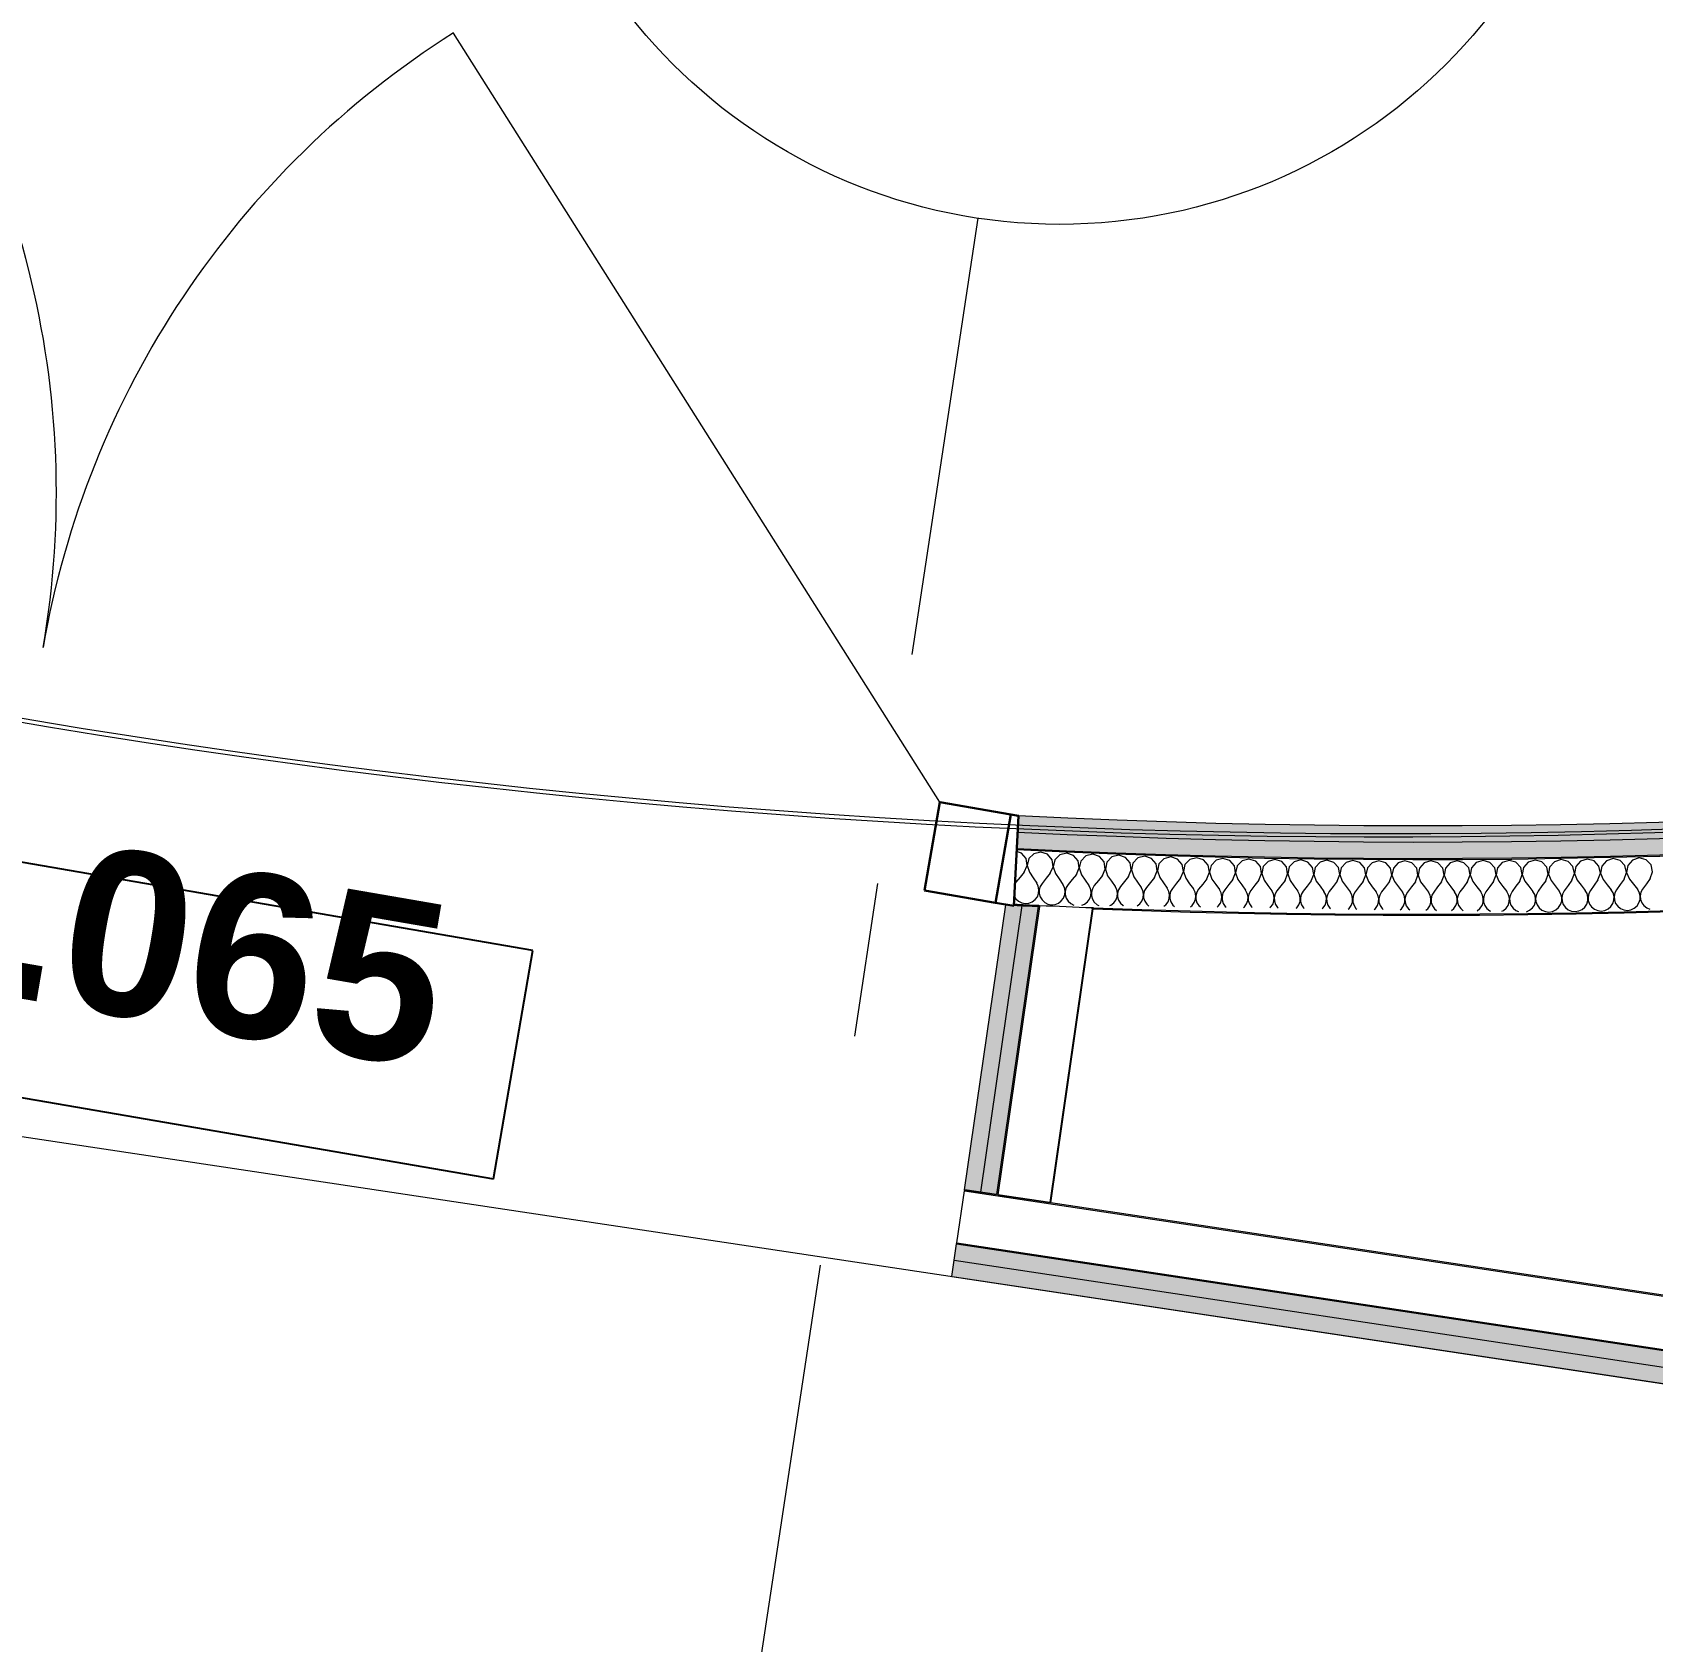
# Model space of a CAD drawing. Header units: millimetres. Extents: x -99530 to 90294, y -97212 to 56397.
# Drawn here: x -28204 to -26722, y -51586 to -50114 of the extents above; entities that cross this region are included whole.
import ezdxf
from ezdxf.enums import TextEntityAlignment as Align

# ---------------------------------------------------------------- set-up
doc = ezdxf.new("R2010")
doc.units = ezdxf.units.MM
doc.header["$MEASUREMENT"] = 0
doc.linetypes.add('Double Dashed', pattern=[1093.611073, 529.166651, -211.666656, 141.111112, -211.666656])
for name, color, linetype in [('A-25-M_Wall_Int', 7, 'Continuous'), ('New_A-05-M_Gross_Int_Circulation', 7, 'Continuous'), ('New_A-05-M_Gross_Int_Pooled_Spaces', 7, 'Continuous'), ('New_A-15-MG_Structural_Grid_Phase_2', 7, 'Continuous'), ('New_A-20-M_Floor_Slab', 7, 'Continuous'), ('New_A-25-M_Wall_Int', 7, 'Continuous'), ('New_ArchiCAD Door Markers', 7, 'Continuous'), ('New_ArchiCAD Doors', 7, 'Continuous')]:
    doc.layers.add(name, color=color, linetype=linetype)
for name, color, linetype, lineweight in [('A-25-M_Wall_Int_Pen_No__1', 7, 'Continuous', 13), ('New_A-20-M_Floor_Slab_Pen_No__89', 8, 'Continuous', 20), ('New_A-25-M_Wall_Int_Pen_No__1', 7, 'Continuous', 13), ('New_A-25-M_Wall_Int_Pen_No__150', 7, 'Continuous', 0), ('New_ArchiCAD Door Markers_Pen_No__1', 7, 'Continuous', 13), ('New_ArchiCAD Door Markers_Pen_No__5', 7, 'Continuous', 25), ('New_ArchiCAD Doors_Pen_No__1', 7, 'Continuous', 13), ('New_ArchiCAD Zone Stamps_Pen_No__6', 7, 'Continuous', 35)]:
    doc.layers.add(name, color=color, linetype=linetype, lineweight=lineweight)
for name, color, linetype, lineweight, true_color in [('A-25-M_Wall_Int_Pen_No__107', 7, 'Continuous', 15, 0xa6a6a6), ('A-25-M_Wall_Int_Pen_No__81', 7, 'Continuous', 20, 0x6a6a6a), ('New_A-05-M_Gross_Int_Circulation_Pen_No__74', 7, 'Continuous', 20, 0x606060), ('New_A-05-M_Gross_Int_Pooled_Spaces_Pen_No__74', 7, 'Continuous', 20, 0x606060), ('New_A-15-MG_Structural_Grid_Phase_2_Pen_No__222', 7, 'Continuous', 13, 0x65af33), ('New_A-25-M_Wall_Int_Pen_No__107', 7, 'Continuous', 15, 0xa6a6a6), ('New_A-25-M_Wall_Int_Pen_No__81', 7, 'Continuous', 20, 0x6a6a6a), ('New_ArchiCAD Doors_Pen_No__43', 7, 'Continuous', 30, 0x444444), ('New_ArchiCAD Doors_Pen_No__63', 7, 'Continuous', 20, 0x606060)]:
    doc.layers.add(name, color=color, linetype=linetype, lineweight=lineweight, true_color=true_color)
doc.styles.add('GENERATED_STYLE_1', font='')
doc.styles.add('GENERATED_STYLE_2', font='')
doc.styles.add('GENERATED_STYLE_3', font='')
doc.styles.add('GENERATED_STYLE_4', font='')
doc.styles.get('GENERATED_STYLE_1').set_extended_font_data('Arial', bold=True)
doc.styles.get('GENERATED_STYLE_2').set_extended_font_data('Swis721 BT', bold=True)
doc.styles.get('GENERATED_STYLE_3').set_extended_font_data('Arial')
doc.styles.get('GENERATED_STYLE_4').set_extended_font_data('Swis721 BT')

# ---------------------------------------------------------------- blocks, each defined once
blk = doc.blocks.new('Atrium South_INB 0152_4_1', base_point=(-20962.3, -37996.4))
at = {"layer": 'New_A-05-M_Gross_Int_Circulation_Pen_No__74', "linetype": 'Continuous'}
blk.add_arc((-26966.2, -43337.6), 7510.7, 249.05693, 336.17818, dxfattribs=at)
at = {"layer": 'New_ArchiCAD Zone Stamps_Pen_No__6'}
for tag, height, style, p in [('ROOM_NAME', 250, 'GENERATED_STYLE_1', (-21498.1, -36566.4)), ('zoneNameLine2', 250, 'GENERATED_STYLE_1', (-21686.5, -36998.5)), ('ROOM_NUMBER', 200, 'GENERATED_STYLE_3', (-21875, -37419.2)), ('measuredAreaCode', 200, 'GENERATED_STYLE_3', (-22032, -37779.3)), ('DUMMY_649', 200, 'GENERATED_STYLE_3', (-21724.6, -37913.3)), ('DUMMY_650', 200, 'GENERATED_STYLE_3', (-21095.4, -38187.7)), ('DUMMY_651', 133.3, 'GENERATED_STYLE_3', (-20816.1, -38294.2))]:
    blk.add_attdef(tag, text='', height=height, rotation=336.4404, dxfattribs=dict(at, style=style)).set_placement(p, align=Align.TOP_LEFT)
blk = doc.blocks.new('Lecture 1 Ground_INB 0114_86_1', base_point=(-22413.6, -54217.7))
at = {"layer": 'New_A-05-M_Gross_Int_Pooled_Spaces_Pen_No__74', "linetype": 'Continuous'}
blk.add_line((-25694.4, -51503.2), (-29877.6, -50873.6), dxfattribs=at)
at = {"layer": 'New_ArchiCAD Zone Stamps_Pen_No__6'}
for tag, height, style, p in [('ROOM_NAME', 250, 'GENERATED_STYLE_1', (-23264, -52650.4)), ('zoneNameLine2', 250, 'GENERATED_STYLE_1', (-23452.4, -53082.6)), ('ROOM_NUMBER', 200, 'GENERATED_STYLE_3', (-23640.9, -53503.3)), ('measuredAreaCode', 200, 'GENERATED_STYLE_3', (-23797.9, -53863.4)), ('ROOM_HOLES_PRM', 200, 'GENERATED_STYLE_3', (-23490.5, -53997.4)), ('DUMMY_649', 200, 'GENERATED_STYLE_3', (-22861.3, -54271.8)), ('DUMMY_650', 133.3, 'GENERATED_STYLE_3', (-22582, -54378.3))]:
    blk.add_attdef(tag, text='', height=height, rotation=336.4404, dxfattribs=dict(at, style=style)).set_placement(p, align=Align.TOP_LEFT)
blk = doc.blocks.new('Slab_56_1', base_point=(-44734.1, -52924.7))
at = {"layer": 'New_A-20-M_Floor_Slab_Pen_No__89', "linetype": 'Continuous', "flags": 128}
blk.add_lwpolyline([(-44734.1, -52924.7), (-44734.3, -52924.7, -0.179811), (-34721.5, -33027.7), (-34721.9, -33027.2), (-25959.6, -24873.2), (-20981.6, -27043.9), (-17009.6, -17934.7), (-17703.3, -17189.1), (-11222.9, -11158.5), (-10852.6, -11556.4), (-2918.7, -4173.2), (921.4, -599.8), (3259.5, -1619.3), (2636.4, -2195.9), (2144.4, -3324.3), (-4596.3, -18782.9), (-10337.1, -31948.3), (-13252, -30677.2), (-20095.3, -46371.2, -0.415568), (-30017.2, -50195.9), (-38342, -69287.7, -0.234037), (-41521.4, -64901.1, -0.022084), (-42146.9, -60901.4), (-44895.7, -59706.6, -0.043731)], format="xyb", close=True, dxfattribs=at)
blk = doc.blocks.new('*X597')
at = {"layer": 'New_A-25-M_Wall_Int_Pen_No__150', "linetype": 'Continuous'}
for p, q in [((-27299.2, -50864.7), (-27303.8, -50863.2)), ((-27295.1, -50869.7), (-27299.2, -50864.7)), ((-27287.9, -50865.3), (-27292.6, -50869.8)), ((-27281.6, -50863.8), (-27287.9, -50865.3)), ((-27275.4, -50865.8), (-27281.6, -50863.8)), ((-27257.8, -50864.8), (-27264.2, -50866.3)), ((-27251.7, -50866.9), (-27257.8, -50864.8)), ((-27296.8, -50882.1), (-27294.2, -50876.2)), ((-27294.2, -50876.2), (-27295.1, -50869.7)), ((-27292.6, -50869.8), (-27294.1, -50876.2)), ((-27294.1, -50876.2), (-27292, -50882.3)), ((-27271.3, -50870.8), (-27275.4, -50865.8)), ((-27273, -50883.2), (-27270.4, -50877.3)), ((-27270.4, -50877.3), (-27271.3, -50870.8)), ((-27268.8, -50870.9), (-27270.3, -50877.3)), ((-27270.3, -50877.3), (-27268.2, -50883.4)), ((-27264.2, -50866.3), (-27268.8, -50870.9)), ((-27247.5, -50871.9), (-27251.7, -50866.9)), ((-27249.1, -50884.3), (-27246.5, -50878.3)), ((-27246.5, -50878.3), (-27247.5, -50871.9)), ((-27245, -50872), (-27246.4, -50878.3)), ((-27246.4, -50878.3), (-27244.4, -50884.5)), ((-27240.4, -50867.3), (-27245, -50872)), ((-27234.1, -50865.8), (-27240.4, -50867.3)), ((-27227.9, -50867.8), (-27234.1, -50865.8)), ((-27223.7, -50872.8), (-27227.9, -50867.8)), ((-27225.3, -50885.2), (-27222.7, -50879.3)), ((-27222.7, -50879.3), (-27223.7, -50872.8)), ((-27221.2, -50872.9), (-27222.6, -50879.3)), ((-27222.6, -50879.3), (-27220.5, -50885.4)), ((-27216.6, -50868.3), (-27221.2, -50872.9)), ((-27210.3, -50866.7), (-27216.6, -50868.3)), ((-27204.1, -50868.7), (-27210.3, -50866.7)), ((-27199.9, -50873.7), (-27204.1, -50868.7)), ((-27201.4, -50886.1), (-27198.9, -50880.1)), ((-27198.9, -50880.1), (-27199.9, -50873.7)), ((-27197.4, -50873.8), (-27198.8, -50880.1)), ((-27198.8, -50880.1), (-27196.7, -50886.3)), ((-27192.8, -50869.1), (-27197.4, -50873.8)), ((-27186.5, -50867.6), (-27192.8, -50869.1)), ((-27180.3, -50869.6), (-27186.5, -50867.6)), ((-27176.1, -50874.5), (-27180.3, -50869.6)), ((-27175.1, -50880.9), (-27176.1, -50874.5)), ((-27173.6, -50874.6), (-27175, -50880.9)), ((-27169, -50869.9), (-27173.6, -50874.6)), ((-27162.7, -50868.3), (-27169, -50869.9)), ((-27156.5, -50870.3), (-27162.7, -50868.3)), ((-27152.3, -50875.2), (-27156.5, -50870.3)), ((-27151.2, -50881.7), (-27152.3, -50875.2)), ((-27149.8, -50875.3), (-27151.1, -50881.7)), ((-27145.2, -50870.6), (-27149.8, -50875.3)), ((-27138.9, -50869), (-27145.2, -50870.6)), ((-27132.7, -50871), (-27138.9, -50869)), ((-27128.5, -50875.9), (-27132.7, -50871)), ((-27127.4, -50882.3), (-27128.5, -50875.9)), ((-27125.9, -50876), (-27127.3, -50882.3)), ((-27121.4, -50871.3), (-27125.9, -50876)), ((-27115.1, -50869.6), (-27121.4, -50871.3)), ((-27108.9, -50871.6), (-27115.1, -50869.6)), ((-27104.6, -50876.5), (-27108.9, -50871.6)), ((-27103.6, -50882.9), (-27104.6, -50876.5)), ((-27102.1, -50876.5), (-27103.5, -50882.9)), ((-27097.6, -50871.8), (-27102.1, -50876.5)), ((-27091.3, -50870.2), (-27097.6, -50871.8)), ((-27085.1, -50872.1), (-27091.3, -50870.2)), ((-27080.8, -50877), (-27085.1, -50872.1)), ((-27079.7, -50883.4), (-27080.8, -50877)), ((-27078.3, -50877), (-27079.6, -50883.4)), ((-27073.8, -50872.3), (-27078.3, -50877)), ((-27067.5, -50870.6), (-27073.8, -50872.3)), ((-27061.3, -50872.5), (-27067.5, -50870.6)), ((-27057, -50877.4), (-27061.3, -50872.5)), ((-27055.9, -50883.8), (-27057, -50877.4)), ((-27054.5, -50877.4), (-27055.8, -50883.8)), ((-27050, -50872.7), (-27054.5, -50877.4)), ((-27043.8, -50871), (-27050, -50872.7)), ((-27037.5, -50872.9), (-27043.8, -50871)), ((-27033.2, -50877.8), (-27037.5, -50872.9)), ((-27032.1, -50884.2), (-27033.2, -50877.8)), ((-27030.7, -50877.8), (-27032, -50884.2)), ((-27026.2, -50873), (-27030.7, -50877.8)), ((-27020, -50871.3), (-27026.2, -50873)), ((-27013.7, -50873.2), (-27020, -50871.3)), ((-27009.4, -50878), (-27013.7, -50873.2)), ((-27008.2, -50884.4), (-27009.4, -50878)), ((-27006.9, -50878.1), (-27008.1, -50884.4)), ((-27002.4, -50873.3), (-27006.9, -50878.1)), ((-26996.2, -50871.6), (-27002.4, -50873.3)), ((-26989.9, -50873.4), (-26996.2, -50871.6)), ((-26985.6, -50878.2), (-26989.9, -50873.4)), ((-26984.4, -50884.6), (-26985.6, -50878.2)), ((-26983, -50878.3), (-26984.3, -50884.6)), ((-26978.6, -50873.5), (-26983, -50878.3)), ((-26972.4, -50871.7), (-26978.6, -50873.5)), ((-26966.1, -50873.5), (-26972.4, -50871.7)), ((-26961.7, -50878.4), (-26966.1, -50873.5)), ((-26960.6, -50884.8), (-26961.7, -50878.4)), ((-26959.2, -50878.4), (-26960.5, -50884.8)), ((-26954.8, -50873.6), (-26959.2, -50878.4)), ((-26948.6, -50871.8), (-26954.8, -50873.6)), ((-26942.3, -50873.6), (-26948.6, -50871.8)), ((-26937.9, -50878.4), (-26942.3, -50873.6)), ((-26936.7, -50884.8), (-26937.9, -50878.4)), ((-26935.4, -50878.4), (-26936.6, -50884.8)), ((-26931, -50873.6), (-26935.4, -50878.4)), ((-26924.8, -50871.8), (-26931, -50873.6)), ((-26918.5, -50873.6), (-26924.8, -50871.8)), ((-26914.1, -50878.4), (-26918.5, -50873.6)), ((-26912.9, -50884.8), (-26914.1, -50878.4)), ((-26911.6, -50878.4), (-26912.8, -50884.8)), ((-26907.2, -50873.6), (-26911.6, -50878.4)), ((-26901, -50871.8), (-26907.2, -50873.6)), ((-26894.7, -50873.5), (-26901, -50871.8)), ((-26890.3, -50878.3), (-26894.7, -50873.5)), ((-26889, -50884.7), (-26890.3, -50878.3)), ((-26887.8, -50878.3), (-26888.9, -50884.7)), ((-26883.4, -50873.4), (-26887.8, -50878.3)), ((-26877.2, -50871.6), (-26883.4, -50873.4)), ((-26870.9, -50873.4), (-26877.2, -50871.6)), ((-26866.5, -50878.1), (-26870.9, -50873.4)), ((-26865.2, -50884.5), (-26866.5, -50878.1)), ((-26864, -50878.1), (-26865.1, -50884.5)), ((-26859.6, -50873.2), (-26864, -50878.1)), ((-26853.4, -50871.4), (-26859.6, -50873.2)), ((-26847.1, -50873.1), (-26853.4, -50871.4)), ((-26842.7, -50877.9), (-26847.1, -50873.1)), ((-26841.4, -50884.2), (-26842.7, -50877.9)), ((-26840.1, -50877.8), (-26841.3, -50884.2)), ((-26835.8, -50873), (-26840.1, -50877.8)), ((-26829.6, -50871.1), (-26835.8, -50873)), ((-26823.3, -50872.8), (-26829.6, -50871.1)), ((-26818.8, -50877.5), (-26823.3, -50872.8)), ((-26817.5, -50883.9), (-26818.8, -50877.5)), ((-26816.3, -50877.5), (-26817.4, -50883.9)), ((-26812, -50872.6), (-26816.3, -50877.5)), ((-26805.8, -50870.7), (-26812, -50872.6)), ((-26799.5, -50872.4), (-26805.8, -50870.7)), ((-26795, -50877.1), (-26799.5, -50872.4)), ((-26793.7, -50883.5), (-26795, -50877.1)), ((-26792.5, -50877.1), (-26793.6, -50883.5)), ((-26788.2, -50872.2), (-26792.5, -50877.1)), ((-26782, -50870.3), (-26788.2, -50872.2)), ((-26775.7, -50871.9), (-26782, -50870.3)), ((-26771.2, -50876.7), (-26775.7, -50871.9)), ((-26769.9, -50883), (-26771.2, -50876.7)), ((-26768.7, -50876.6), (-26769.8, -50883)), ((-26764.4, -50871.7), (-26768.7, -50876.6)), ((-26758.2, -50869.8), (-26764.4, -50871.7)), ((-26751.9, -50871.4), (-26758.2, -50869.8)), ((-26747.4, -50876.1), (-26751.9, -50871.4)), ((-26746, -50882.5), (-26747.4, -50876.1)), ((-26744.9, -50876), (-26745.9, -50882.5)), ((-26740.6, -50871.1), (-26744.9, -50876)), ((-26734.4, -50869.2), (-26740.6, -50871.1)), ((-26728.1, -50870.8), (-26734.4, -50869.2)), ((-26723.6, -50875.5), (-26728.1, -50870.8)), ((-26722.2, -50881.8), (-26723.6, -50875.5)), ((-27304.4, -50891.3), (-27305.2, -50892.6)), ((-27300.6, -50886.7), (-27304.4, -50891.3)), ((-27296.8, -50882.1), (-27300.6, -50886.7)), ((-27292, -50882.3), (-27288.7, -50887.3)), ((-27288.7, -50887.3), (-27285.3, -50892.2)), ((-27283.9, -50895.1), (-27285.3, -50892.2)), ((-27283.3, -50898.4), (-27283.9, -50895.1)), ((-27282.3, -50895.2), (-27283.2, -50898.4)), ((-27280.5, -50892.4), (-27282.3, -50895.2)), ((-27276.8, -50887.8), (-27280.5, -50892.4)), ((-27273, -50883.2), (-27276.8, -50887.8)), ((-27268.2, -50883.4), (-27264.8, -50888.4)), ((-27264.8, -50888.4), (-27261.5, -50893.3)), ((-27260, -50896.2), (-27261.5, -50893.3)), ((-27256.7, -50893.5), (-27258.4, -50896.3)), ((-27252.9, -50888.9), (-27256.7, -50893.5)), ((-27249.1, -50884.3), (-27252.9, -50888.9)), ((-27244.4, -50884.5), (-27241, -50889.4)), ((-27241, -50889.4), (-27237.6, -50894.3)), ((-27236.1, -50897.2), (-27237.6, -50894.3)), ((-27232.8, -50894.5), (-27234.5, -50897.3)), ((-27229, -50889.9), (-27232.8, -50894.5)), ((-27225.3, -50885.2), (-27229, -50889.9)), ((-27220.5, -50885.4), (-27217.1, -50890.3)), ((-27217.1, -50890.3), (-27213.7, -50895.2)), ((-27212.2, -50898.1), (-27213.7, -50895.2)), ((-27205.2, -50890.8), (-27208.9, -50895.4)), ((-27201.4, -50886.1), (-27205.2, -50890.8)), ((-27196.7, -50886.3), (-27193.3, -50891.2)), ((-27193.3, -50891.2), (-27189.8, -50896.1)), ((-27181.3, -50891.6), (-27185.1, -50896.2)), ((-27177.6, -50886.9), (-27181.3, -50891.6)), ((-27177.6, -50886.9), (-27175.1, -50880.9)), ((-27175, -50880.9), (-27172.8, -50887.1)), ((-27172.8, -50887.1), (-27169.4, -50892)), ((-27169.4, -50892), (-27166, -50896.8)), ((-27157.5, -50892.3), (-27161.2, -50897)), ((-27153.8, -50887.7), (-27157.5, -50892.3)), ((-27153.8, -50887.7), (-27151.2, -50881.7)), ((-27151.1, -50881.7), (-27149, -50887.8)), ((-27149, -50887.8), (-27145.5, -50892.7)), ((-27145.5, -50892.7), (-27142.1, -50897.5)), ((-27133.6, -50893), (-27137.3, -50897.7)), ((-27129.9, -50888.3), (-27133.6, -50893)), ((-27129.9, -50888.3), (-27127.4, -50882.3)), ((-27127.3, -50882.3), (-27125.1, -50888.5)), ((-27125.1, -50888.5), (-27121.7, -50893.3)), ((-27121.7, -50893.3), (-27118.2, -50898.1)), ((-27109.7, -50893.6), (-27113.4, -50898.3)), ((-27106.1, -50888.9), (-27109.7, -50893.6)), ((-27106.1, -50888.9), (-27103.6, -50882.9)), ((-27103.5, -50882.9), (-27101.3, -50889)), ((-27101.3, -50889), (-27097.8, -50893.9)), ((-27097.8, -50893.9), (-27094.3, -50898.7)), ((-27085.9, -50894.1), (-27089.6, -50898.8)), ((-27082.2, -50889.4), (-27085.9, -50894.1)), ((-27082.2, -50889.4), (-27079.7, -50883.4)), ((-27079.6, -50883.4), (-27077.4, -50889.5)), ((-27077.4, -50889.5), (-27073.9, -50894.3)), ((-27073.9, -50894.3), (-27070.4, -50899.2)), ((-27062, -50894.6), (-27065.7, -50899.3)), ((-27058.3, -50889.9), (-27062, -50894.6)), ((-27058.3, -50889.9), (-27055.9, -50883.8)), ((-27055.8, -50883.8), (-27053.6, -50889.9)), ((-27053.6, -50889.9), (-27050.1, -50894.7)), ((-27050.1, -50894.7), (-27046.6, -50899.6)), ((-27038.1, -50894.9), (-27041.8, -50899.6)), ((-27034.5, -50890.2), (-27038.1, -50894.9)), ((-27034.5, -50890.2), (-27032.1, -50884.2)), ((-27032, -50884.2), (-27029.7, -50890.3)), ((-27029.7, -50890.3), (-27026.2, -50895.1)), ((-27026.2, -50895.1), (-27022.7, -50899.9)), ((-27014.3, -50895.2), (-27017.9, -50899.9)), ((-27010.6, -50890.5), (-27014.3, -50895.2)), ((-27010.6, -50890.5), (-27008.2, -50884.4)), ((-27008.1, -50884.4), (-27005.9, -50890.5)), ((-27005.9, -50890.5), (-27002.3, -50895.3)), ((-26986.8, -50890.7), (-26990.4, -50895.4)), ((-26986.8, -50890.7), (-26984.4, -50884.6)), ((-26984.3, -50884.6), (-26982, -50890.7)), ((-26982, -50890.7), (-26978.5, -50895.5)), ((-26962.9, -50890.8), (-26966.5, -50895.6)), ((-26962.9, -50890.8), (-26960.6, -50884.8)), ((-26960.5, -50884.8), (-26958.1, -50890.8)), ((-26958.1, -50890.8), (-26954.6, -50895.6)), ((-26939.1, -50890.9), (-26942.6, -50895.6)), ((-26939.1, -50890.9), (-26936.7, -50884.8)), ((-26936.6, -50884.8), (-26934.3, -50890.9)), ((-26934.3, -50890.9), (-26930.7, -50895.6)), ((-26915.2, -50890.9), (-26918.8, -50895.6)), ((-26915.2, -50890.9), (-26912.9, -50884.8)), ((-26912.8, -50884.8), (-26910.4, -50890.8)), ((-26910.4, -50890.8), (-26906.8, -50895.6)), ((-26891.3, -50890.8), (-26894.9, -50895.5)), ((-26891.3, -50890.8), (-26889, -50884.7)), ((-26888.9, -50884.7), (-26886.6, -50890.7)), ((-26886.6, -50890.7), (-26883, -50895.5)), ((-26867.5, -50890.6), (-26871, -50895.4)), ((-26867.5, -50890.6), (-26865.2, -50884.5)), ((-26865.1, -50884.5), (-26862.7, -50890.5)), ((-26862.7, -50890.5), (-26859.1, -50895.3)), ((-26859.1, -50895.3), (-26855.5, -50900)), ((-26847.2, -50895.1), (-26850.7, -50899.9)), ((-26843.6, -50890.3), (-26847.2, -50895.1)), ((-26843.6, -50890.3), (-26841.4, -50884.2)), ((-26841.3, -50884.2), (-26838.9, -50890.3)), ((-26838.9, -50890.3), (-26835.2, -50895)), ((-26835.2, -50895), (-26831.6, -50899.7)), ((-26823.3, -50894.8), (-26826.8, -50899.6)), ((-26819.8, -50890), (-26823.3, -50894.8)), ((-26819.8, -50890), (-26817.5, -50883.9)), ((-26817.4, -50883.9), (-26815, -50889.9)), ((-26815, -50889.9), (-26811.3, -50894.6)), ((-26811.3, -50894.6), (-26807.7, -50899.4)), ((-26799.4, -50894.4), (-26802.9, -50899.3)), ((-26795.9, -50889.6), (-26799.4, -50894.4)), ((-26795.9, -50889.6), (-26793.7, -50883.5)), ((-26793.6, -50883.5), (-26791.1, -50889.5)), ((-26791.1, -50889.5), (-26787.5, -50894.2)), ((-26787.5, -50894.2), (-26783.8, -50898.9)), ((-26775.5, -50894), (-26779, -50898.8)), ((-26772.1, -50889.1), (-26775.5, -50894)), ((-26772.1, -50889.1), (-26769.9, -50883)), ((-26769.8, -50883), (-26767.3, -50889)), ((-26767.3, -50889), (-26763.6, -50893.7)), ((-26763.6, -50893.7), (-26759.9, -50898.4)), ((-26751.7, -50893.4), (-26755.1, -50898.3)), ((-26748.2, -50888.6), (-26751.7, -50893.4)), ((-26748.2, -50888.6), (-26746, -50882.5)), ((-26745.9, -50882.5), (-26743.4, -50888.5)), ((-26743.4, -50888.5), (-26739.7, -50893.1)), ((-26739.7, -50893.1), (-26736, -50897.8)), ((-26727.8, -50892.8), (-26731.3, -50897.7)), ((-26724.4, -50888), (-26727.8, -50892.8)), ((-26724.4, -50888), (-26722.2, -50881.8)), ((-27305.8, -50904.2), (-27304.4, -50906.5)), ((-27304.4, -50906.5), (-27302, -50908.7)), ((-27302, -50908.7), (-27299, -50910.2)), ((-27292.5, -50910.5), (-27289.4, -50909.3)), ((-27289.4, -50909.3), (-27286.8, -50907.3)), ((-27286.8, -50907.3), (-27284.8, -50904.7)), ((-27284.8, -50904.7), (-27283.6, -50901.6)), ((-27283.6, -50901.6), (-27283.3, -50898.4)), ((-27283.2, -50898.4), (-27283.2, -50901.7)), ((-27283.2, -50901.7), (-27282.3, -50904.8)), ((-27282.3, -50904.8), (-27280.5, -50907.6)), ((-27280.5, -50907.6), (-27278.1, -50909.8)), ((-27278.1, -50909.8), (-27275.1, -50911.3)), ((-27265.5, -50910.4), (-27262.9, -50908.4)), ((-27262.9, -50908.4), (-27260.9, -50905.8)), ((-27260.9, -50905.8), (-27259.7, -50902.7)), ((-27259.4, -50899.4), (-27260, -50896.2)), ((-27259.7, -50902.7), (-27259.4, -50899.4)), ((-27258.4, -50896.3), (-27259.3, -50899.4)), ((-27259.3, -50899.4), (-27259.3, -50902.7)), ((-27259.3, -50902.7), (-27258.3, -50905.9)), ((-27258.3, -50905.9), (-27256.6, -50908.7)), ((-27256.6, -50908.7), (-27254.1, -50910.9)), ((-27241.6, -50911.4), (-27238.9, -50909.4)), ((-27238.9, -50909.4), (-27237, -50906.8)), ((-27237, -50906.8), (-27235.8, -50903.7)), ((-27235.5, -50900.4), (-27236.1, -50897.2)), ((-27235.8, -50903.7), (-27235.5, -50900.4)), ((-27234.5, -50897.3), (-27235.4, -50900.4)), ((-27235.4, -50900.4), (-27235.4, -50903.7)), ((-27235.4, -50903.7), (-27234.4, -50906.9)), ((-27234.4, -50906.9), (-27232.7, -50909.7)), ((-27232.7, -50909.7), (-27230.2, -50911.9)), ((-27215, -50910.3), (-27213.1, -50907.7)), ((-27213.1, -50907.7), (-27211.9, -50904.6)), ((-27211.6, -50901.4), (-27212.2, -50898.1)), ((-27211.9, -50904.6), (-27211.6, -50901.4)), ((-27210.6, -50898.2), (-27211.5, -50901.4)), ((-27211.5, -50901.4), (-27211.5, -50904.6)), ((-27211.5, -50904.6), (-27210.5, -50907.8)), ((-27208.9, -50895.4), (-27210.6, -50898.2)), ((-27210.5, -50907.8), (-27208.8, -50910.6)), ((-27191.1, -50911.2), (-27189.1, -50908.6)), ((-27188.3, -50899), (-27189.8, -50896.1)), ((-27189.1, -50908.6), (-27188, -50905.5)), ((-27187.7, -50902.2), (-27188.3, -50899)), ((-27188, -50905.5), (-27187.7, -50902.2)), ((-27186.8, -50899), (-27187.6, -50902.2)), ((-27187.6, -50902.2), (-27187.6, -50905.5)), ((-27187.6, -50905.5), (-27186.6, -50908.6)), ((-27185.1, -50896.2), (-27186.8, -50899)), ((-27186.6, -50908.6), (-27184.8, -50911.4)), ((-27167.2, -50912), (-27165.2, -50909.3)), ((-27164.5, -50899.8), (-27166, -50896.8)), ((-27165.2, -50909.3), (-27164.1, -50906.2)), ((-27163.8, -50903), (-27164.5, -50899.8)), ((-27164.1, -50906.2), (-27163.8, -50903)), ((-27162.9, -50899.8), (-27163.7, -50903)), ((-27163.7, -50903), (-27163.7, -50906.3)), ((-27163.7, -50906.3), (-27162.7, -50909.4)), ((-27161.2, -50897), (-27162.9, -50899.8)), ((-27162.7, -50909.4), (-27160.9, -50912.2)), ((-27143.3, -50912.7), (-27141.3, -50910)), ((-27140.6, -50900.4), (-27142.1, -50897.5)), ((-27141.3, -50910), (-27140.2, -50906.9)), ((-27139.9, -50903.7), (-27140.6, -50900.4)), ((-27140.2, -50906.9), (-27139.9, -50903.7)), ((-27139, -50900.5), (-27139.8, -50903.7)), ((-27139.8, -50903.7), (-27139.8, -50906.9)), ((-27139.8, -50906.9), (-27138.8, -50910.1)), ((-27137.3, -50897.7), (-27139, -50900.5)), ((-27138.8, -50910.1), (-27137, -50912.8)), ((-27116.7, -50901.1), (-27118.2, -50898.1)), ((-27117.4, -50910.6), (-27116.3, -50907.6)), ((-27116, -50904.3), (-27116.7, -50901.1)), ((-27116.3, -50907.6), (-27116, -50904.3)), ((-27115.1, -50901.1), (-27115.9, -50904.3)), ((-27115.9, -50904.3), (-27115.8, -50907.6)), ((-27115.8, -50907.6), (-27114.9, -50910.7)), ((-27113.4, -50898.3), (-27115.1, -50901.1)), ((-27092.8, -50901.6), (-27094.3, -50898.7)), ((-27093.5, -50911.2), (-27092.3, -50908.1)), ((-27092.1, -50904.8), (-27092.8, -50901.6)), ((-27092.3, -50908.1), (-27092.1, -50904.8)), ((-27091.2, -50901.6), (-27092, -50904.8)), ((-27092, -50904.8), (-27091.9, -50908.1)), ((-27091.9, -50908.1), (-27090.9, -50911.2)), ((-27089.6, -50898.8), (-27091.2, -50901.6)), ((-27068.9, -50902.1), (-27070.4, -50899.2)), ((-27069.5, -50911.7), (-27068.4, -50908.6)), ((-27068.2, -50905.3), (-27068.9, -50902.1)), ((-27068.4, -50908.6), (-27068.2, -50905.3)), ((-27067.3, -50902.1), (-27068.1, -50905.3)), ((-27068.1, -50905.3), (-27068, -50908.6)), ((-27068, -50908.6), (-27067, -50911.7)), ((-27065.7, -50899.3), (-27067.3, -50902.1)), ((-27045, -50902.5), (-27046.6, -50899.6)), ((-27045.6, -50912), (-27044.5, -50908.9)), ((-27044.3, -50905.7), (-27045, -50902.5)), ((-27044.5, -50908.9), (-27044.3, -50905.7)), ((-27043.4, -50902.5), (-27044.2, -50905.7)), ((-27044.2, -50905.7), (-27044.1, -50909)), ((-27044.1, -50909), (-27043.1, -50912.1)), ((-27041.8, -50899.6), (-27043.4, -50902.5)), ((-27021.1, -50902.8), (-27022.7, -50899.9)), ((-27021.7, -50912.4), (-27020.6, -50909.3)), ((-27020.4, -50906), (-27021.1, -50902.8)), ((-27020.6, -50909.3), (-27020.4, -50906)), ((-27019.5, -50902.8), (-27020.3, -50906)), ((-27020.3, -50906), (-27020.2, -50909.3)), ((-27020.2, -50909.3), (-27019.2, -50912.4)), ((-27017.9, -50899.9), (-27019.5, -50902.8)), ((-27002.3, -50895.3), (-26998.8, -50900.1)), ((-26997.2, -50903), (-26998.8, -50900.1)), ((-26997.8, -50912.6), (-26996.7, -50909.5)), ((-26996.5, -50906.2), (-26997.2, -50903)), ((-26996.7, -50909.5), (-26996.5, -50906.2)), ((-26995.6, -50903), (-26996.4, -50906.2)), ((-26996.4, -50906.2), (-26996.3, -50909.5)), ((-26996.3, -50909.5), (-26995.2, -50912.6)), ((-26994, -50900.2), (-26995.6, -50903)), ((-26990.4, -50895.4), (-26994, -50900.2)), ((-26978.5, -50895.5), (-26974.9, -50900.3)), ((-26973.3, -50903.2), (-26974.9, -50900.3)), ((-26973.8, -50912.8), (-26972.8, -50909.7)), ((-26972.6, -50906.4), (-26973.3, -50903.2)), ((-26972.8, -50909.7), (-26972.6, -50906.4)), ((-26971.7, -50903.2), (-26972.5, -50906.4)), ((-26972.5, -50906.4), (-26972.4, -50909.7)), ((-26972.4, -50909.7), (-26971.3, -50912.8)), ((-26970.1, -50900.3), (-26971.7, -50903.2)), ((-26966.5, -50895.6), (-26970.1, -50900.3)), ((-26954.6, -50895.6), (-26951, -50900.4)), ((-26949.4, -50903.3), (-26951, -50900.4)), ((-26949.9, -50912.9), (-26948.8, -50909.7)), ((-26948.7, -50906.5), (-26949.4, -50903.3)), ((-26948.8, -50909.7), (-26948.7, -50906.5)), ((-26947.8, -50903.3), (-26948.6, -50906.5)), ((-26948.6, -50906.5), (-26948.4, -50909.7)), ((-26948.4, -50909.7), (-26947.4, -50912.9)), ((-26946.2, -50900.4), (-26947.8, -50903.3)), ((-26942.6, -50895.6), (-26946.2, -50900.4)), ((-26930.7, -50895.6), (-26927.1, -50900.4)), ((-26925.5, -50903.3), (-26927.1, -50900.4)), ((-26926, -50912.9), (-26924.9, -50909.8)), ((-26924.8, -50906.5), (-26925.5, -50903.3)), ((-26924.9, -50909.8), (-26924.8, -50906.5)), ((-26923.9, -50903.3), (-26924.7, -50906.5)), ((-26924.7, -50906.5), (-26924.5, -50909.8)), ((-26924.5, -50909.8), (-26923.5, -50912.9)), ((-26922.3, -50900.4), (-26923.9, -50903.3)), ((-26918.8, -50895.6), (-26922.3, -50900.4)), ((-26906.8, -50895.6), (-26903.2, -50900.3)), ((-26901.6, -50903.2), (-26903.2, -50900.3)), ((-26902.1, -50912.8), (-26901, -50909.7)), ((-26900.9, -50906.4), (-26901.6, -50903.2)), ((-26901, -50909.7), (-26900.9, -50906.4)), ((-26900, -50903.2), (-26900.8, -50906.4)), ((-26900.8, -50906.4), (-26900.6, -50909.7)), ((-26900.6, -50909.7), (-26899.5, -50912.8)), ((-26898.5, -50900.3), (-26900, -50903.2)), ((-26894.9, -50895.5), (-26898.5, -50900.3)), ((-26883, -50895.5), (-26879.3, -50900.2)), ((-26877.7, -50903.1), (-26879.3, -50900.2)), ((-26878.1, -50912.7), (-26877.1, -50909.5)), ((-26877, -50906.3), (-26877.7, -50903.1)), ((-26877.1, -50909.5), (-26877, -50906.3)), ((-26876.1, -50903.1), (-26876.9, -50906.3)), ((-26876.9, -50906.3), (-26876.7, -50909.5)), ((-26876.7, -50909.5), (-26875.6, -50912.7)), ((-26874.6, -50900.2), (-26876.1, -50903.1)), ((-26871, -50895.4), (-26874.6, -50900.2)), ((-26853.8, -50902.9), (-26855.5, -50900)), ((-26854.2, -50912.5), (-26853.2, -50909.3)), ((-26853.1, -50906), (-26853.8, -50902.9)), ((-26853.2, -50909.3), (-26853.1, -50906)), ((-26852.2, -50902.8), (-26853, -50906)), ((-26853, -50906), (-26852.8, -50909.3)), ((-26852.8, -50909.3), (-26851.7, -50912.4)), ((-26850.7, -50899.9), (-26852.2, -50902.8)), ((-26829.9, -50902.6), (-26831.6, -50899.7)), ((-26830.3, -50912.2), (-26829.3, -50909)), ((-26829.1, -50905.8), (-26829.9, -50902.6)), ((-26829.3, -50909), (-26829.1, -50905.8)), ((-26828.3, -50902.5), (-26829.1, -50905.8)), ((-26829.1, -50905.8), (-26828.8, -50909)), ((-26828.8, -50909), (-26827.7, -50912.1)), ((-26826.8, -50899.6), (-26828.3, -50902.5)), ((-26806, -50902.2), (-26807.7, -50899.4)), ((-26806.3, -50911.8), (-26805.3, -50908.7)), ((-26805.2, -50905.4), (-26806, -50902.2)), ((-26805.3, -50908.7), (-26805.2, -50905.4)), ((-26804.5, -50902.2), (-26805.1, -50905.4)), ((-26805.1, -50905.4), (-26804.9, -50908.7)), ((-26804.9, -50908.7), (-26803.8, -50911.8)), ((-26802.9, -50899.3), (-26804.5, -50902.2)), ((-26782.1, -50901.8), (-26783.8, -50898.9)), ((-26782.4, -50911.4), (-26781.4, -50908.2)), ((-26781.3, -50904.9), (-26782.1, -50901.8)), ((-26781.4, -50908.2), (-26781.3, -50904.9)), ((-26780.6, -50901.7), (-26781.2, -50904.9)), ((-26781.2, -50904.9), (-26781, -50908.2)), ((-26781, -50908.2), (-26779.9, -50911.3)), ((-26779, -50898.8), (-26780.6, -50901.7)), ((-26758.3, -50901.2), (-26759.9, -50898.4)), ((-26758.5, -50910.8), (-26757.5, -50907.7)), ((-26757.4, -50904.4), (-26758.3, -50901.2)), ((-26757.5, -50907.7), (-26757.4, -50904.4)), ((-26756.7, -50901.2), (-26757.3, -50904.4)), ((-26757.3, -50904.4), (-26757.1, -50907.7)), ((-26757.1, -50907.7), (-26756, -50910.8)), ((-26755.1, -50898.3), (-26756.7, -50901.2)), ((-26734.4, -50900.6), (-26736, -50897.8)), ((-26734.6, -50910.2), (-26733.6, -50907.1)), ((-26733.5, -50903.8), (-26734.4, -50900.6)), ((-26733.6, -50907.1), (-26733.5, -50903.8)), ((-26732.8, -50900.6), (-26733.4, -50903.8)), ((-26733.4, -50903.8), (-26733.2, -50907.1)), ((-26733.2, -50907.1), (-26732.1, -50910.2)), ((-26731.3, -50897.7), (-26732.8, -50900.6)), ((-27299, -50910.2), (-27295.8, -50910.8)), ((-27295.8, -50910.8), (-27292.5, -50910.5)), ((-27275.1, -50911.3), (-27271.9, -50911.9)), ((-27271.9, -50911.9), (-27268.6, -50911.6)), ((-27268.6, -50911.6), (-27265.5, -50910.4)), ((-27254.1, -50910.9), (-27251.3, -50912.3)), ((-27244, -50912.4), (-27241.6, -50911.4)), ((-27230.2, -50911.9), (-27228.7, -50912.6)), ((-27218.6, -50912.7), (-27217.6, -50912.3)), ((-27217.6, -50912.3), (-27215, -50910.3)), ((-27208.8, -50910.6), (-27206.3, -50912.8)), ((-27206.3, -50912.8), (-27206, -50912.9)), ((-27193.6, -50913.1), (-27191.1, -50911.2)), ((-27184.8, -50911.4), (-27182.7, -50913.3)), ((-27169.1, -50913.4), (-27167.2, -50912)), ((-27160.9, -50912.2), (-27159.3, -50913.6)), ((-27144.7, -50913.8), (-27143.3, -50912.7)), ((-27137, -50912.8), (-27135.7, -50913.9)), ((-27120.4, -50914.2), (-27119.3, -50913.3)), ((-27119.3, -50913.3), (-27117.4, -50910.6)), ((-27114.9, -50910.7), (-27113.1, -50913.5)), ((-27113.1, -50913.5), (-27112.1, -50914.3)), ((-27096.2, -50914.5), (-27095.4, -50913.9)), ((-27095.4, -50913.9), (-27093.5, -50911.2)), ((-27090.9, -50911.2), (-27089.1, -50914)), ((-27089.1, -50914), (-27088.4, -50914.6)), ((-27072.1, -50914.9), (-27071.5, -50914.3)), ((-27071.5, -50914.3), (-27069.5, -50911.7)), ((-27067, -50911.7), (-27065.2, -50914.4)), ((-27065.2, -50914.4), (-27064.6, -50915)), ((-27048.1, -50915.2), (-27047.5, -50914.7)), ((-27047.5, -50914.7), (-27045.6, -50912)), ((-27043.1, -50912.1), (-27041.3, -50914.8)), ((-27041.3, -50914.8), (-27040.7, -50915.3)), ((-27024.2, -50915.6), (-27023.6, -50915)), ((-27023.6, -50915), (-27021.7, -50912.4)), ((-27019.2, -50912.4), (-27017.3, -50915.1)), ((-27017.3, -50915.1), (-27016.7, -50915.7)), ((-27000.4, -50915.9), (-26999.7, -50915.3)), ((-26999.7, -50915.3), (-26997.8, -50912.6)), ((-26995.2, -50912.6), (-26993.4, -50915.3)), ((-26993.4, -50915.3), (-26992.6, -50916)), ((-26976.7, -50916.2), (-26975.7, -50915.5)), ((-26975.7, -50915.5), (-26973.8, -50912.8)), ((-26971.3, -50912.8), (-26969.5, -50915.5)), ((-26969.5, -50915.5), (-26968.4, -50916.4)), ((-26953, -50916.6), (-26951.8, -50915.6)), ((-26951.8, -50915.6), (-26949.9, -50912.9)), ((-26947.4, -50912.9), (-26945.5, -50915.6)), ((-26945.5, -50915.6), (-26944.1, -50916.7)), ((-26929.5, -50916.9), (-26927.8, -50915.6)), ((-26927.8, -50915.6), (-26926, -50912.9)), ((-26923.5, -50912.9), (-26921.6, -50915.6)), ((-26921.6, -50915.6), (-26919.8, -50917.1)), ((-26906, -50917.3), (-26903.9, -50915.5)), ((-26903.9, -50915.5), (-26902.1, -50912.8)), ((-26899.5, -50912.8), (-26897.6, -50915.5)), ((-26897.6, -50915.5), (-26895.3, -50917.4)), ((-26882.7, -50917.6), (-26882.5, -50917.5)), ((-26882.5, -50917.5), (-26880, -50915.4)), ((-26880, -50915.4), (-26878.1, -50912.7)), ((-26875.6, -50912.7), (-26873.7, -50915.3)), ((-26873.7, -50915.3), (-26871.1, -50917.4)), ((-26871.1, -50917.4), (-26870.3, -50917.8)), ((-26860, -50917.9), (-26858.6, -50917.3)), ((-26858.6, -50917.3), (-26856, -50915.2)), ((-26856, -50915.2), (-26854.2, -50912.5)), ((-26851.7, -50912.4), (-26849.8, -50915.1)), ((-26849.8, -50915.1), (-26847.2, -50917.2)), ((-26847.2, -50917.2), (-26844.9, -50918.2)), ((-26837.4, -50918.3), (-26834.6, -50917)), ((-26834.6, -50917), (-26832.1, -50914.9)), ((-26832.1, -50914.9), (-26830.3, -50912.2)), ((-26827.7, -50912.1), (-26825.8, -50914.8)), ((-26825.8, -50914.8), (-26823.3, -50916.9)), ((-26823.3, -50916.9), (-26820.2, -50918.1)), ((-26820.2, -50918.1), (-26816.9, -50918.6)), ((-26816.9, -50918.6), (-26813.7, -50918)), ((-26813.7, -50918), (-26810.7, -50916.7)), ((-26810.7, -50916.7), (-26808.2, -50914.5)), ((-26808.2, -50914.5), (-26806.3, -50911.8)), ((-26803.8, -50911.8), (-26801.9, -50914.4)), ((-26801.9, -50914.4), (-26799.3, -50916.5)), ((-26799.3, -50916.5), (-26796.3, -50917.7)), ((-26796.3, -50917.7), (-26793, -50918.1)), ((-26793, -50918.1), (-26789.7, -50917.6)), ((-26789.7, -50917.6), (-26786.7, -50916.2)), ((-26786.7, -50916.2), (-26784.2, -50914.1)), ((-26784.2, -50914.1), (-26782.4, -50911.4)), ((-26779.9, -50911.3), (-26778, -50914)), ((-26778, -50914), (-26775.4, -50916)), ((-26775.4, -50916), (-26772.3, -50917.3)), ((-26772.3, -50917.3), (-26769.1, -50917.7)), ((-26769.1, -50917.7), (-26765.8, -50917.1)), ((-26765.8, -50917.1), (-26762.8, -50915.7)), ((-26762.8, -50915.7), (-26760.3, -50913.6)), ((-26760.3, -50913.6), (-26758.5, -50910.8)), ((-26756, -50910.8), (-26754, -50913.4)), ((-26754, -50913.4), (-26751.4, -50915.5)), ((-26751.4, -50915.5), (-26748.4, -50916.7)), ((-26748.4, -50916.7), (-26745.1, -50917.1)), ((-26745.1, -50917.1), (-26741.9, -50916.6)), ((-26741.9, -50916.6), (-26738.9, -50915.2)), ((-26738.9, -50915.2), (-26736.4, -50913)), ((-26736.4, -50913), (-26734.6, -50910.2)), ((-26732.1, -50910.2), (-26730.1, -50912.8)), ((-26730.1, -50912.8), (-26727.5, -50914.9)), ((-26727.5, -50914.9), (-26724.7, -50916))]:
    blk.add_line(p, q, dxfattribs=at)
blk = doc.blocks.new('Double Door 19_4')
at = {"layer": 'New_ArchiCAD Doors_Pen_No__1', "linetype": 'Continuous'}
for p, q in [((-905, 0), (-906.8, -14.9)), ((905, 0), (906.8, -14.9)), ((-906.8, -14.9), (-908.6, -29.8)), ((906.8, -14.9), (908.6, -29.8)), ((-908.8, -30.8), (-914.8, -80.4)), ((-908.6, -29.8), (-908.8, -30.8)), ((908.6, -29.8), (908.8, -30.8)), ((908.8, -30.8), (914.8, -80.4)), ((-914.9, -81.4), (-915, -82)), ((-914.8, -80.4), (-914.9, -81.4)), ((914.8, -80.4), (914.9, -81.4)), ((914.9, -81.4), (915, -82))]:
    blk.add_line(p, q, dxfattribs=at)
at = {"layer": 'New_ArchiCAD Doors_Pen_No__43', "linetype": 'Continuous'}
for p, q in [((-905, 0), (-915, -82)), ((-898, 0), (-905, 0)), ((-832, 0), (-898, 0)), ((-898, 0), (-898, -82)), ((-832, -82), (-832, 0)), ((898, 0), (832, 0)), ((832, 0), (832, -82)), ((898, 0), (905, 0)), ((898, -82), (898, 0)), ((905, 0), (915, -82)), ((-898, -82), (-915, -82)), ((-898, -82), (-832, -82)), ((832, -82), (898, -82)), ((898, -82), (915, -82))]:
    blk.add_line(p, q, dxfattribs=at)
at = {"layer": 'New_ArchiCAD Doors_Pen_No__63', "linetype": 'Continuous'}
for p, q in [((-832, 0), (-274.2, 617.3)), ((832, 0), (274.2, 617.3))]:
    blk.add_line(p, q, dxfattribs=at)
for centre, start, end in [((-832, 0), 0, 47.8997), ((832, 0), 132.1003, 180)]:
    blk.add_arc(centre, 832, start, end, dxfattribs=at)
blk = doc.blocks.new('Door Stamp 17_22')
at = {"layer": 'New_ArchiCAD Door Markers_Pen_No__5', "linetype": 'Continuous'}
for p, q in [((488.6, -142), (-488.6, -142)), ((-488.6, -142), (-488.6, -353.8)), ((488.6, -353.8), (488.6, -142)), ((-488.6, -353.8), (488.6, -353.8)), ((-488.6, -353.8), (488.6, -353.8))]:
    blk.add_line(p, q, dxfattribs=at)
at = {"layer": 'New_ArchiCAD Door Markers_Pen_No__1', "style": 'GENERATED_STYLE_2'}
blk.add_attdef('AC_WIDO_ID', text='', height=150, dxfattribs=at).set_placement((-429.7, -309.2), align=Align.BOTTOM_LEFT)
blk = doc.blocks.new('Wall_126_1', base_point=(-29918.5, -50217.2))
at = {"layer": 'A-25-M_Wall_Int_Pen_No__81', "linetype": 'Continuous', "lineweight": 0, "true_color": 0x353535}
for points in [[(-27283.9, -50913.5, 0.000033), (-27282.9, -50913.6), (-27282.7, -50912.6, -0.000033), (-27283.7, -50912.5)], [(-27234.7, -50915.7, 0.000033), (-27233.7, -50915.7), (-27233.5, -50914.7, -0.000033), (-27234.5, -50914.7)]]:
    blk.add_hatch(color=250, dxfattribs=at).paths.add_polyline_path(points)
at = {"layer": 'New_A-25-M_Wall_Int_Pen_No__107', "linetype": 'Continuous'}
for points in [[(-27302.2, -50830.6), (-27302.9, -50845.5, 0.193849), (-22019.7, -49014.6), (-22029.5, -49003.3, -0.193849)], [(-27303.7, -50860.5, 0.193849), (-22009.8, -49025.9), (-22019.7, -49014.6, -0.193849), (-27302.9, -50845.5)]]:
    blk.add_hatch(color=256, dxfattribs=at).paths.add_polyline_path(points)
at = {"layer": 'New_A-25-M_Wall_Int_Pen_No__81', "linetype": 'Continuous', "lineweight": 0, "true_color": 0x353535}
for points in [[(-27303.7, -50861.5, 0.193849), (-22009.2, -49026.7), (-22009.8, -49025.9, -0.193849), (-27303.7, -50860.5)], [(-27233.7, -50915.7, 0.187653), (-22057.5, -49135.4), (-22058.3, -49134.8, -0.187643), (-27233.5, -50914.7)], [(-27306.2, -50912.5, 0.000741), (-27283.9, -50913.5), (-27283.7, -50912.5, -0.000744), (-27306.2, -50911.5)]]:
    blk.add_hatch(color=250, dxfattribs=at).paths.add_polyline_path(points)
at = {"layer": 'A-25-M_Wall_Int_Pen_No__1', "linetype": 'Continuous'}
for p, q in [((-27282.9, -50913.6), (-27282.7, -50912.6)), ((-27234.7, -50915.7), (-27234.5, -50914.7))]:
    blk.add_line(p, q, dxfattribs=at)
at = {"layer": 'New_A-25-M_Wall_Int_Pen_No__1', "linetype": 'Continuous'}
for p, q in [((-27302.2, -50830.6), (-27302.9, -50845.5)), ((-27302.9, -50845.5), (-27303.7, -50860.5)), ((-27303.7, -50861.5), (-27306.2, -50911.5)), ((-27303.7, -50860.5), (-27303.7, -50861.5)), ((-27306.2, -50911.5), (-27306.2, -50912.5)), ((-27306.2, -50913.1), (-27306.2, -50912.5)), ((-27306.2, -50912.5), (-27306.2, -50913.1))]:
    blk.add_line(p, q, dxfattribs=at)
for radius, start, end in [(7467.1, 267.17258, 311.05532), (7497.1, 267.17258, 311.05532), (7498.1, 267.17258, 311.05532), (7482.1, 267.17258, 311.05532), (7549.1, 267.72384, 310.2363), (7548.1, 267.72463, 310.23489), (7548.1, 267.17258, 267.34316), (7549.1, 267.17258, 267.34242), (7548.1, 267.34316, 267.35079), (7548.1, 267.35079, 267.717), (7548.1, 267.717, 267.72463)]:
    blk.add_arc((-26933.8, -43372.5), radius, start, end, dxfattribs=at)
at = {"layer": 'New_A-25-M_Wall_Int', "color": 250, "lineweight": 50, "true_color": 0x2a2a2a}
blk.add_blockref('*X597', (0, 0), dxfattribs=at)
at = {"layer": 'New_ArchiCAD Door Markers'}
ref = blk.add_blockref('Door Stamp 17_22', (-28203.4, -50730.9), dxfattribs=dict(at, rotation=350.2113409758047))
ref.add_attrib('AC_WIDO_ID', 'ID00.065', dxfattribs={"layer": 'New_ArchiCAD Door Markers_Pen_No__1', "color": 7, "height": 150, "rotation": 350.2113, "style": 'GENERATED_STYLE_2'}).set_placement((-28687, -50961.9), align=Align.BOTTOM_LEFT)
at = {"layer": 'New_ArchiCAD Doors', "color": 251, "linetype": 'Continuous', "lineweight": 20, "true_color": 0x606060, "zscale": 1000, "rotation": 350.2113409758047}
blk.add_blockref('Double Door 19_4', (-28194, -50676.7), dxfattribs=at)
blk = doc.blocks.new('Simple Door Opening_22')
at = {"layer": 'New_ArchiCAD Doors_Pen_No__1', "linetype": 'Continuous'}
for p, q in [((-905, 79), (-905, 80)), ((-905, 31), (-905, 79)), ((905, 79), (905, 80)), ((905, 31), (905, 79)), ((-905, 30), (-905, 31)), ((-905, 15), (-905, 30)), ((905, 30), (905, 31)), ((905, 15), (905, 30)), ((-905, 0), (-905, 15)), ((905, 0), (905, 15))]:
    blk.add_line(p, q, dxfattribs=at)
blk = doc.blocks.new('Wall_269_1', base_point=(-29877.1, -50872.8))
at = {"layer": 'A-25-M_Wall_Int_Pen_No__107', "linetype": 'Continuous'}
for points in [[(-27360.9, -51236.9), (-25696.2, -51487.8), (-25697.9, -51472.3), (-27358.6, -51222.1)], [(-27363.1, -51251.7), (-25694.4, -51503.2), (-25696.2, -51487.8), (-27360.9, -51236.9)]]:
    blk.add_hatch(color=256, dxfattribs=at).paths.add_polyline_path(points)
at = {"layer": 'A-25-M_Wall_Int_Pen_No__81', "linetype": 'Continuous', "lineweight": 0, "true_color": 0x353535}
for points in [[(-27351.3, -51173.6), (-25703.6, -51421.9), (-25703.7, -51420.9), (-27351.2, -51172.6)], [(-27358.6, -51222.1), (-25697.9, -51472.3), (-25698, -51471.3), (-27358.5, -51221.1)]]:
    blk.add_hatch(color=250, dxfattribs=at).paths.add_polyline_path(points)
at = {"layer": 'A-25-M_Wall_Int_Pen_No__1', "linetype": 'Continuous'}
for p, q in [((-27351.3, -51173.6), (-25703.6, -51421.9)), ((-27358.5, -51221.1), (-25698, -51471.3)), ((-27358.6, -51222.1), (-25697.9, -51472.3)), ((-27360.9, -51236.9), (-25696.2, -51487.8))]:
    blk.add_line(p, q, dxfattribs=at)
at = {"layer": 'A-25-M_Wall_Int_Pen_No__1', "linetype": 'Continuous', "flags": 128}
for points in [[(-27322, -51177), (-27351.2, -51172.6)], [(-27273.5, -51184.3), (-27321, -51177.2)], [(-25703.7, -51420.9), (-27272.6, -51184.5)], [(-27363.1, -51251.7), (-25694.4, -51503.2)]]:
    blk.add_lwpolyline(points, dxfattribs=at)
at = {"layer": 'New_ArchiCAD Doors', "color": 251, "linetype": 'Continuous', "lineweight": 20, "true_color": 0x606060, "zscale": 1000, "rotation": 351.4296153646693}
blk.add_blockref('Simple Door Opening_22', (-28258, -51116.8), dxfattribs=at)
blk = doc.blocks.new('Wall_486_1', base_point=(-27302.2, -50830.6))
at = {"layer": 'A-25-M_Wall_Int_Pen_No__107', "linetype": 'Continuous'}
for points in [[(-27314, -50912.1), (-27351.7, -51172.5), (-27336.8, -51174.8), (-27298.9, -50912.7)], [(-27298.9, -50912.7), (-27336.8, -51174.8), (-27322, -51177), (-27283.9, -50913.4)]]:
    blk.add_hatch(color=256, dxfattribs=at).paths.add_polyline_path(points)
at = {"layer": 'A-25-M_Wall_Int_Pen_No__81', "linetype": 'Continuous', "lineweight": 0, "true_color": 0x353535}
for points in [[(-27283.9, -50913.4), (-27322, -51177), (-27321, -51177.2), (-27282.8, -50913.5)], [(-27234.7, -50915.6), (-27273.5, -51184.3), (-27272.6, -51184.5), (-27233.7, -50915.7)]]:
    blk.add_hatch(color=250, dxfattribs=at).paths.add_polyline_path(points)
at = {"layer": 'A-25-M_Wall_Int_Pen_No__1', "linetype": 'Continuous'}
for p, q in [((-27298.9, -50912.7), (-27336.8, -51174.8)), ((-27283.9, -50913.4), (-27322, -51177)), ((-27282.8, -50913.5), (-27321, -51177.2)), ((-27234.7, -50915.6), (-27273.5, -51184.3))]:
    blk.add_line(p, q, dxfattribs=at)
at = {"layer": 'A-25-M_Wall_Int_Pen_No__1', "linetype": 'Continuous', "flags": 128}
for points in [[(-27314, -50912.1), (-27351.7, -51172.5)], [(-27314, -50912.1), (-27298.9, -50912.8)], [(-27298.9, -50912.8), (-27283.9, -50913.4)], [(-27272.6, -51184.5), (-27233.7, -50915.7)], [(-27351.7, -51172.5), (-27336.8, -51174.8)], [(-27336.8, -51174.8), (-27322, -51177)], [(-27321, -51177.2), (-27273.5, -51184.3)]]:
    blk.add_lwpolyline(points, dxfattribs=at)
blk = doc.blocks.new('Standard grid marker_10')
at = {"layer": 'New_A-15-MG_Structural_Grid_Phase_2_Pen_No__222', "linetype": 'Double Dashed'}
blk.add_line((19605, 0), (22195.6, 0), dxfattribs=at)
at = {"layer": 'New_A-15-MG_Structural_Grid_Phase_2_Pen_No__222', "linetype": 'Continuous'}
blk.add_circle((22695.6, 0), 500, dxfattribs=at)
at = {"layer": 'New_A-15-MG_Structural_Grid_Phase_2_Pen_No__222', "style": 'GENERATED_STYLE_4'}
for tag, p in [('AC_MarkerText_1_0', (-500, 43.4)), ('AC_MarkerText_1_1', (22695.6, 43.4))]:
    blk.add_attdef(tag, text='', height=350, rotation=255.0108, dxfattribs=at).set_placement(p, align=Align.MIDDLE_CENTER)

msp = doc.modelspace()

# ---------------------------------------------------------------- block references
at = {"layer": 'A-25-M_Wall_Int', "color": 250, "lineweight": 50, "true_color": 0x2a2a2a}
for name, p in [('Wall_269_1', (-29877.1, -50872.8)), ('Wall_486_1', (-27302.2, -50830.6))]:
    msp.add_blockref(name, p, dxfattribs=at)
at = {"layer": 'New_A-05-M_Gross_Int_Circulation', "linetype": 'Continuous'}
msp.add_blockref('Atrium South_INB 0152_4_1', (-20962.3, -37996.4), dxfattribs=at)
at = {"layer": 'New_A-05-M_Gross_Int_Pooled_Spaces', "linetype": 'Continuous'}
msp.add_blockref('Lecture 1 Ground_INB 0114_86_1', (-22413.6, -54217.7), dxfattribs=at)
at = {"layer": 'New_A-15-MG_Structural_Grid_Phase_2', "color": 8, "linetype": 'Continuous', "lineweight": 15, "zscale": 1000, "rotation": 81.4296153646693}
msp.add_blockref('Standard grid marker_10', (-30646.7, -72232.1), dxfattribs=at)
at = {"layer": 'New_A-20-M_Floor_Slab', "color": 8, "linetype": 'Continuous', "lineweight": 20}
msp.add_blockref('Slab_56_1', (-44734.1, -52924.7), dxfattribs=at)
at = {"layer": 'New_A-25-M_Wall_Int', "color": 250, "lineweight": 50, "true_color": 0x2a2a2a}
msp.add_blockref('Wall_126_1', (-29918.5, -50217.2), dxfattribs=at)

doc.saveas('drawing.dxf')
